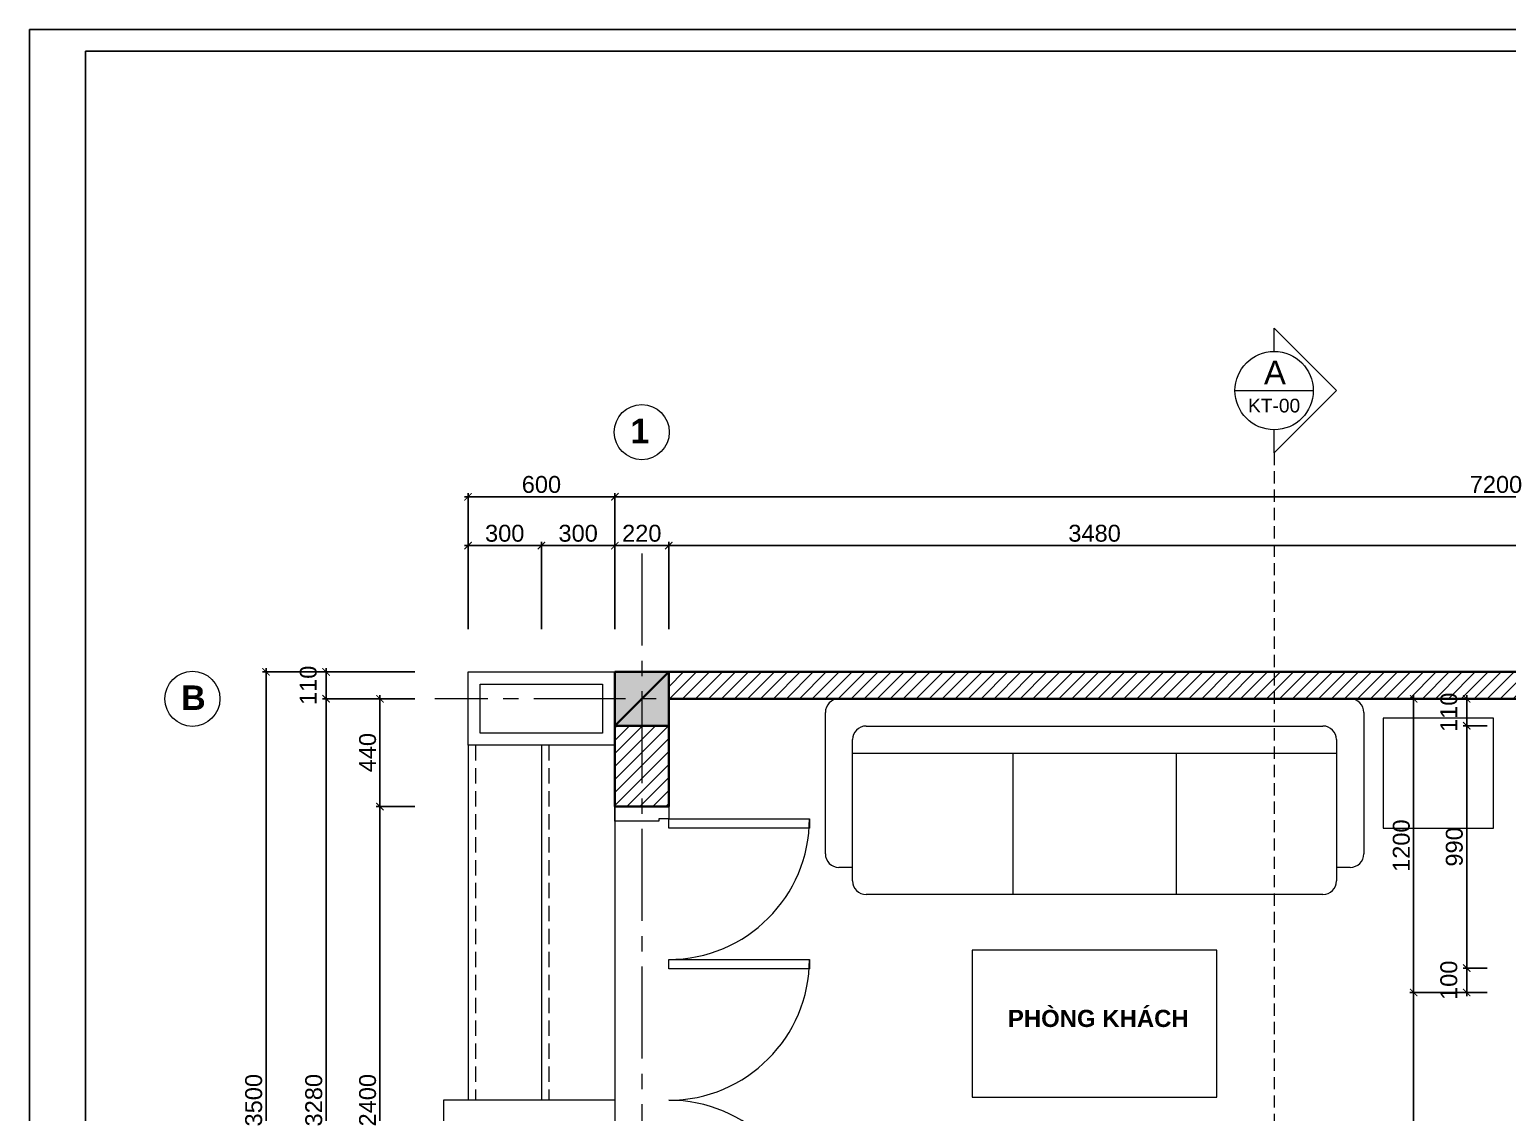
# Model space of a CAD drawing. Header units: millimetres. Extents: x 522695 to 636011, y 461124 to 505319.
# Drawn here: x 522695 to 528734, y 500895 to 505319 of the extents above; entities that cross this region are included whole.
import ezdxf
from ezdxf.enums import TextEntityAlignment as Align

# ---------------------------------------------------------------- set-up
doc = ezdxf.new("R2010")
doc.units = ezdxf.units.MM
doc.header["$LTSCALE"] = 500
doc.header["$MEASUREMENT"] = 0
doc.linetypes.add('CENTER2', pattern=[1.125, 0.75, -0.125, 0.125, -0.125])
doc.linetypes.add('DASHED2', pattern=[0.375, 0.25, -0.125])
doc.layers.get('0').update_dxf_attribs({"linetype": 'CONTINUOUS'})
doc.layers.get('DEFPOINTS').update_dxf_attribs({"color": 250, "linetype": 'CONTINUOUS'})
for name, color, linetype, lineweight in [('DH_CAT', 3, 'CONTINUOUS', 35), ('DH_HATCH', 250, 'CONTINUOUS', 5), ('DH_KHUAT', 149, 'DASHED2', 9), ('DH_KTHUOC', 8, 'CONTINUOUS', 5), ('DH_NOITHAT', 252, 'CONTINUOUS', 9), ('DH_TEXT', 4, 'CONTINUOUS', 13), ('DH_THAY', 4, 'CONTINUOUS', 13), ('DH_TRUC', 251, 'CENTER2', 5)]:
    doc.layers.add(name, color=color, linetype=linetype, lineweight=lineweight)
doc.layers.add('IN', color=5, linetype='CONTINUOUS')
doc.styles.add('arial', font='arial.ttf')
doc.styles.add('DH_ARIAL_B', font='arialbd.ttf')
doc.styles.add('DH_KITHUOC', font='arial.ttf')
doc.dimstyles.new('DH_100s', dxfattribs={"dimtxt": 230, "dimasz": 100, "dimexe": 50, "dimexo": 0, "dimgap": 50, "dimtad": 1, "dimdec": 0, "dimzin": 0, "dimdsep": 46, "dimtxsty": 'DH_KITHUOC', "dimblk1": 'ARCHTICK', "dimblk2": 'ARCHTICK', "dimsah": 1, "dimcen": 90, "dimdle": 50, "dimclrd": 8, "dimclre": 8, "dimclrt": 4, "dimadec": 0, "dimazin": 0, "dimtfac": 100, "dimtdec": 0, "dimtofl": 0, "dimtmove": 2, "dimatfit": 3, "dimldrblk": 'ARCHTICK', "dimfxl": 1, "dimtolj": 2, "dimtzin": 0, "dimarcsym": 0})

# ---------------------------------------------------------------- blocks, each defined once
blk = doc.blocks.new('sofa 2200')
for p, q in [((-2072.5, 150.6), (-2072.5, 728)), ((-2016.9, 783.7), (71.9, 783.7)), ((127.5, 728), (127.5, 150.6)), ((-1905.6, 672.4), (-39.3, 672.4)), ((-1961.2, 39.3), (-1961.2, 616.8)), ((16.3, 616.8), (16.3, 39.3)), ((-1961.2, 561.2), (16.3, 561.2)), ((-1306.2, 561.2), (-1306.2, -16.3)), ((-638.7, 561.2), (-638.7, -16.3)), ((-1961.2, 95), (-2016.9, 95)), ((71.9, 95), (16.3, 95)), ((-39.3, -16.3), (-1905.6, -16.3))]:
    blk.add_line(p, q)
for centre, start, end in [((-2016.9, 728), 90, 180), ((71.9, 728), 0, 90), ((-1905.6, 616.8), 90, 180), ((-39.3, 616.8), 0, 90), ((-2016.9, 150.6), 180, 270), ((71.9, 150.6), 270, 0), ((-1905.6, 39.3), 180, 270), ((-39.3, 39.3), 270, 0)]:
    blk.add_arc(centre, 55.6, start, end)
blk = doc.blocks.new('cot220')
at = {"layer": 'DH_HATCH'}
blk.add_hatch(color=256, dxfattribs=at).paths.add_polyline_path([(-110, -110), (110, -110), (110, 110), (-110, 110)])
at = {"layer": 'DH_CAT'}
blk.add_lwpolyline([(-110, -110), (110, -110), (110, 110), (-110, 110)], close=True, dxfattribs=at)
blk.add_lwpolyline([(110, 110), (-110, -110)], dxfattribs=at)
blk = doc.blocks.new('*U27')
for points in [[(50, 140), (50, 715), (88.3, 715), (88.3, 140)], [(625, 140), (625, 715), (663.3, 715), (663.3, 140)], [(1775, 140), (1775, 715), (1736.7, 715), (1736.7, 140)], [(2350, 140), (2350, 715), (2311.7, 715), (2311.7, 140)], [(50, 100), (60, 100), (60, -80), (0, -80), (0, 140), (50, 140)], [(2350, 100), (2340, 100), (2340, -80), (2400, -80), (2400, 140), (2350, 140)]]:
    blk.add_lwpolyline(points, close=True)
at = {"color": 8}
for centre, start, end in [((50, 140), 0, 90), ((625, 140), 0, 90), ((1775, 140), 90, 180), ((2350, 140), 90, 180)]:
    blk.add_arc(centre, 575, start, end, dxfattribs=at)
blk = doc.blocks.new('KHUNGTEN_A3')
at = {"color": 3}
blk.add_lwpolyline([(0, 14850), (21000, 14850), (21000, 0), (0, 0)], close=True, dxfattribs=at)
blk.add_lwpolyline([(380, 14704), (20854, 14704), (20854, 146), (380, 146)], close=True)
blk = doc.blocks.new('_ARCHTICK')
at = {"color": 0, "linetype": 'ByBlock', "const_width": 0.15}
blk.add_lwpolyline([(-0.5, -0.5), (0.5, 0.5)], dxfattribs=at)
blk = doc.blocks.new('*D29')
at = {"layer": 'DEFPOINTS', "color": 0, "transparency": 16777216}
for p in [(524786.9, 503210.7), (524486.9, 502870), (524786.9, 502870)]:
    blk.add_point(p, dxfattribs=at)
at = {"layer": 'DH_KTHUOC', "color": 8, "lineweight": -2, "transparency": 16777216}
for p, q in [((524471.9, 503210.7), (524801.9, 503210.7)), ((524486.9, 502870), (524486.9, 503225.7)), ((524786.9, 502870), (524786.9, 503225.7))]:
    blk.add_line(p, q, dxfattribs=at)
at = {"layer": 'DH_KTHUOC', "color": 8, "lineweight": -2, "transparency": 16777216, "xscale": 30, "yscale": 30, "zscale": 30, "rotation": 180}
blk.add_blockref('_ARCHTICK', (524486.9, 503210.7), dxfattribs=at)
at = {"layer": 'DH_KTHUOC', "color": 8, "lineweight": -2, "transparency": 16777216, "xscale": 30, "yscale": 30, "zscale": 30}
blk.add_blockref('_ARCHTICK', (524786.9, 503210.7), dxfattribs=at)
at = {"layer": 'DH_KTHUOC', "color": 4, "transparency": 16777216, "insert": (524636.9, 503260.9), "char_height": 69, "attachment_point": 5, "style": 'DH_KITHUOC'}
blk.add_mtext('\\A2;300', dxfattribs=at)
blk = doc.blocks.new('*D30')
at = {"layer": 'DEFPOINTS', "color": 0, "transparency": 16777216}
for p in [(525086.9, 503210.7), (524786.9, 502870), (525086.9, 502870)]:
    blk.add_point(p, dxfattribs=at)
at = {"layer": 'DH_KTHUOC', "color": 8, "lineweight": -2, "transparency": 16777216}
for p, q in [((524771.9, 503210.7), (525101.9, 503210.7)), ((524786.9, 502870), (524786.9, 503225.7)), ((525086.9, 502870), (525086.9, 503225.7))]:
    blk.add_line(p, q, dxfattribs=at)
at = {"layer": 'DH_KTHUOC', "color": 8, "lineweight": -2, "transparency": 16777216, "xscale": 30, "yscale": 30, "zscale": 30, "rotation": 180}
blk.add_blockref('_ARCHTICK', (524786.9, 503210.7), dxfattribs=at)
at = {"layer": 'DH_KTHUOC', "color": 8, "lineweight": -2, "transparency": 16777216, "xscale": 30, "yscale": 30, "zscale": 30}
blk.add_blockref('_ARCHTICK', (525086.9, 503210.7), dxfattribs=at)
at = {"layer": 'DH_KTHUOC', "color": 4, "transparency": 16777216, "insert": (524936.9, 503260.9), "char_height": 69, "attachment_point": 5, "style": 'DH_KITHUOC'}
blk.add_mtext('\\A2;300', dxfattribs=at)
blk = doc.blocks.new('*D31')
at = {"layer": 'DEFPOINTS', "color": 0, "transparency": 16777216}
for p in [(525306.9, 503210.7), (525086.9, 502870), (525306.9, 502870)]:
    blk.add_point(p, dxfattribs=at)
at = {"layer": 'DH_KTHUOC', "color": 8, "lineweight": -2, "transparency": 16777216}
for p, q in [((525071.9, 503210.7), (525321.9, 503210.7)), ((525086.9, 502870), (525086.9, 503225.7)), ((525306.9, 502870), (525306.9, 503225.7))]:
    blk.add_line(p, q, dxfattribs=at)
at = {"layer": 'DH_KTHUOC', "color": 8, "lineweight": -2, "transparency": 16777216, "xscale": 30, "yscale": 30, "zscale": 30, "rotation": 180}
blk.add_blockref('_ARCHTICK', (525086.9, 503210.7), dxfattribs=at)
at = {"layer": 'DH_KTHUOC', "color": 8, "lineweight": -2, "transparency": 16777216, "xscale": 30, "yscale": 30, "zscale": 30}
blk.add_blockref('_ARCHTICK', (525306.9, 503210.7), dxfattribs=at)
at = {"layer": 'DH_KTHUOC', "color": 4, "transparency": 16777216, "insert": (525196.9, 503260.9), "char_height": 69, "attachment_point": 5, "style": 'DH_KITHUOC'}
blk.add_mtext('\\A2;220', dxfattribs=at)
blk = doc.blocks.new('*D32')
at = {"layer": 'DEFPOINTS', "color": 0, "transparency": 16777216}
for p in [(528786.9, 503210.7), (525306.9, 502870), (528786.9, 502870)]:
    blk.add_point(p, dxfattribs=at)
at = {"layer": 'DH_KTHUOC', "color": 8, "lineweight": -2, "transparency": 16777216}
for p, q in [((525291.9, 503210.7), (528801.9, 503210.7)), ((525306.9, 502870), (525306.9, 503225.7)), ((528786.9, 502870), (528786.9, 503225.7))]:
    blk.add_line(p, q, dxfattribs=at)
at = {"layer": 'DH_KTHUOC', "color": 8, "lineweight": -2, "transparency": 16777216, "xscale": 30, "yscale": 30, "zscale": 30, "rotation": 180}
blk.add_blockref('_ARCHTICK', (525306.9, 503210.7), dxfattribs=at)
at = {"layer": 'DH_KTHUOC', "color": 8, "lineweight": -2, "transparency": 16777216, "xscale": 30, "yscale": 30, "zscale": 30}
blk.add_blockref('_ARCHTICK', (528786.9, 503210.7), dxfattribs=at)
at = {"layer": 'DH_KTHUOC', "color": 4, "transparency": 16777216, "insert": (527046.9, 503260.9), "char_height": 69, "attachment_point": 5, "style": 'DH_KITHUOC'}
blk.add_mtext('\\A2;3480', dxfattribs=at)
blk = doc.blocks.new('*D36')
at = {"layer": 'DEFPOINTS', "color": 0, "transparency": 16777216}
for p in [(525086.9, 503410.1), (524486.9, 502870), (525086.9, 502870)]:
    blk.add_point(p, dxfattribs=at)
at = {"layer": 'DH_KTHUOC', "color": 8, "lineweight": -2, "transparency": 16777216}
for p, q in [((524486.9, 502870), (524486.9, 503425.1)), ((525086.9, 502870), (525086.9, 503425.1)), ((524471.9, 503410.1), (525101.9, 503410.1))]:
    blk.add_line(p, q, dxfattribs=at)
at = {"layer": 'DH_KTHUOC', "color": 8, "lineweight": -2, "transparency": 16777216, "xscale": 30, "yscale": 30, "zscale": 30, "rotation": 180}
blk.add_blockref('_ARCHTICK', (524486.9, 503410.1), dxfattribs=at)
at = {"layer": 'DH_KTHUOC', "color": 8, "lineweight": -2, "transparency": 16777216, "xscale": 30, "yscale": 30, "zscale": 30}
blk.add_blockref('_ARCHTICK', (525086.9, 503410.1), dxfattribs=at)
at = {"layer": 'DH_KTHUOC', "color": 4, "transparency": 16777216, "insert": (524786.9, 503460.4), "char_height": 69, "attachment_point": 5, "style": 'DH_KITHUOC'}
blk.add_mtext('\\A2;600', dxfattribs=at)
blk = doc.blocks.new('*D37')
at = {"layer": 'DEFPOINTS', "color": 0, "transparency": 16777216}
for p in [(532286.9, 503410.1), (525086.9, 502870), (532286.9, 502870)]:
    blk.add_point(p, dxfattribs=at)
at = {"layer": 'DH_KTHUOC', "color": 8, "lineweight": -2, "transparency": 16777216}
for p, q in [((525086.9, 502870), (525086.9, 503425.1)), ((532286.9, 502870), (532286.9, 503425.1)), ((525071.9, 503410.1), (532301.9, 503410.1))]:
    blk.add_line(p, q, dxfattribs=at)
at = {"layer": 'DH_KTHUOC', "color": 8, "lineweight": -2, "transparency": 16777216, "xscale": 30, "yscale": 30, "zscale": 30, "rotation": 180}
blk.add_blockref('_ARCHTICK', (525086.9, 503410.1), dxfattribs=at)
at = {"layer": 'DH_KTHUOC', "color": 8, "lineweight": -2, "transparency": 16777216, "xscale": 30, "yscale": 30, "zscale": 30}
blk.add_blockref('_ARCHTICK', (532286.9, 503410.1), dxfattribs=at)
at = {"layer": 'DH_KTHUOC', "color": 4, "transparency": 16777216, "insert": (528686.9, 503460.4), "char_height": 69, "attachment_point": 5, "style": 'DH_KITHUOC'}
blk.add_mtext('\\A2;7200', dxfattribs=at)
blk = doc.blocks.new('*D41')
at = {"layer": 'DEFPOINTS', "color": 0, "transparency": 16777216}
for p in [(524269.9, 502694.9), (523907.1, 502584.9), (524269.9, 502584.9)]:
    blk.add_point(p, dxfattribs=at)
at = {"layer": 'DH_KTHUOC', "color": 8, "lineweight": -2, "transparency": 16777216}
for p, q in [((524269.9, 502694.9), (523892.1, 502694.9)), ((523907.1, 502709.9), (523907.1, 502569.9)), ((524269.9, 502584.9), (523892.1, 502584.9))]:
    blk.add_line(p, q, dxfattribs=at)
at = {"layer": 'DH_KTHUOC', "color": 8, "lineweight": -2, "transparency": 16777216, "xscale": 30, "yscale": 30, "zscale": 30}
for p, rotation in [((523907.1, 502694.9), 90), ((523907.1, 502584.9), 270)]:
    blk.add_blockref('_ARCHTICK', p, dxfattribs=dict(at, rotation=rotation))
at = {"layer": 'DH_KTHUOC', "color": 4, "transparency": 16777216, "insert": (523834.4, 502639.9), "char_height": 69, "attachment_point": 5, "rotation": 90, "style": 'DH_KITHUOC'}
blk.add_mtext('\\A2;110', dxfattribs=at)
blk = doc.blocks.new('*D42')
at = {"layer": 'DEFPOINTS', "color": 0, "transparency": 16777216}
for p in [(524269.9, 502584.9), (524127.1, 502144.9), (524269.9, 502144.9)]:
    blk.add_point(p, dxfattribs=at)
at = {"layer": 'DH_KTHUOC', "color": 8, "lineweight": -2, "transparency": 16777216}
for p, q in [((524269.9, 502584.9), (524112.1, 502584.9)), ((524127.1, 502599.9), (524127.1, 502129.9)), ((524269.9, 502144.9), (524112.1, 502144.9))]:
    blk.add_line(p, q, dxfattribs=at)
at = {"layer": 'DH_KTHUOC', "color": 8, "lineweight": -2, "transparency": 16777216, "xscale": 30, "yscale": 30, "zscale": 30}
for p, rotation in [((524127.1, 502584.9), 90), ((524127.1, 502144.9), 270)]:
    blk.add_blockref('_ARCHTICK', p, dxfattribs=dict(at, rotation=rotation))
at = {"layer": 'DH_KTHUOC', "color": 4, "transparency": 16777216, "insert": (524076.9, 502364.9), "char_height": 69, "attachment_point": 5, "rotation": 90, "style": 'DH_KITHUOC'}
blk.add_mtext('\\A2;440', dxfattribs=at)
blk = doc.blocks.new('*D43')
at = {"layer": 'DEFPOINTS', "color": 0, "transparency": 16777216}
for p in [(524269.9, 502584.9), (523907.1, 499304.9), (524269.9, 499304.9)]:
    blk.add_point(p, dxfattribs=at)
at = {"layer": 'DH_KTHUOC', "color": 8, "lineweight": -2, "transparency": 16777216}
for p, q in [((524269.9, 502584.9), (523892.1, 502584.9)), ((523907.1, 502599.9), (523907.1, 499289.9)), ((524269.9, 499304.9), (523892.1, 499304.9))]:
    blk.add_line(p, q, dxfattribs=at)
at = {"layer": 'DH_KTHUOC', "color": 8, "lineweight": -2, "transparency": 16777216, "xscale": 30, "yscale": 30, "zscale": 30}
for p, rotation in [((523907.1, 502584.9), 90), ((523907.1, 499304.9), 270)]:
    blk.add_blockref('_ARCHTICK', p, dxfattribs=dict(at, rotation=rotation))
at = {"layer": 'DH_KTHUOC', "color": 4, "transparency": 16777216, "insert": (523856.9, 500944.9), "char_height": 69, "attachment_point": 5, "rotation": 90, "style": 'DH_KITHUOC'}
blk.add_mtext('\\A2;3280', dxfattribs=at)
blk = doc.blocks.new('*D46')
at = {"layer": 'DEFPOINTS', "color": 0, "transparency": 16777216}
for p in [(524269.9, 502694.9), (523661.6, 499194.9), (524269.9, 499194.9)]:
    blk.add_point(p, dxfattribs=at)
at = {"layer": 'DH_KTHUOC', "color": 8, "lineweight": -2, "transparency": 16777216}
for p, q in [((524269.9, 502694.9), (523646.6, 502694.9)), ((523661.6, 502709.9), (523661.6, 499179.9)), ((524269.9, 499194.9), (523646.6, 499194.9))]:
    blk.add_line(p, q, dxfattribs=at)
at = {"layer": 'DH_KTHUOC', "color": 8, "lineweight": -2, "transparency": 16777216, "xscale": 30, "yscale": 30, "zscale": 30}
for p, rotation in [((523661.6, 502694.9), 90), ((523661.6, 499194.9), 270)]:
    blk.add_blockref('_ARCHTICK', p, dxfattribs=dict(at, rotation=rotation))
at = {"layer": 'DH_KTHUOC', "color": 4, "transparency": 16777216, "insert": (523611.4, 500944.9), "char_height": 69, "attachment_point": 5, "rotation": 90, "style": 'DH_KITHUOC'}
blk.add_mtext('\\A2;3500', dxfattribs=at)
blk = doc.blocks.new('*D47')
at = {"layer": 'DEFPOINTS', "color": 0, "transparency": 16777216}
for p in [(528650.5, 502584.9), (528567.3, 502474.9), (528650.5, 502474.9)]:
    blk.add_point(p, dxfattribs=at)
at = {"layer": 'DH_KTHUOC', "color": 8, "lineweight": -2, "transparency": 16777216}
for p, q in [((528650.5, 502584.9), (528552.3, 502584.9)), ((528567.3, 502599.9), (528567.3, 502459.9)), ((528650.5, 502474.9), (528552.3, 502474.9))]:
    blk.add_line(p, q, dxfattribs=at)
at = {"layer": 'DH_KTHUOC', "color": 8, "lineweight": -2, "transparency": 16777216, "xscale": 30, "yscale": 30, "zscale": 30}
for p, rotation in [((528567.3, 502584.9), 90), ((528567.3, 502474.9), 270)]:
    blk.add_blockref('_ARCHTICK', p, dxfattribs=dict(at, rotation=rotation))
at = {"layer": 'DH_KTHUOC', "color": 4, "transparency": 16777216, "insert": (528494.5, 502529.9), "char_height": 69, "attachment_point": 5, "rotation": 90, "style": 'DH_KITHUOC'}
blk.add_mtext('\\A2;110', dxfattribs=at)
blk = doc.blocks.new('*D48')
at = {"layer": 'DEFPOINTS', "color": 0, "transparency": 16777216}
for p in [(528650.5, 502474.9), (528567.3, 501484.9), (528650.5, 501484.9)]:
    blk.add_point(p, dxfattribs=at)
at = {"layer": 'DH_KTHUOC', "color": 8, "lineweight": -2, "transparency": 16777216}
for p, q in [((528650.5, 502474.9), (528552.3, 502474.9)), ((528567.3, 502489.9), (528567.3, 501469.9)), ((528650.5, 501484.9), (528552.3, 501484.9))]:
    blk.add_line(p, q, dxfattribs=at)
at = {"layer": 'DH_KTHUOC', "color": 8, "lineweight": -2, "transparency": 16777216, "xscale": 30, "yscale": 30, "zscale": 30}
for p, rotation in [((528567.3, 502474.9), 90), ((528567.3, 501484.9), 270)]:
    blk.add_blockref('_ARCHTICK', p, dxfattribs=dict(at, rotation=rotation))
at = {"layer": 'DH_KTHUOC', "color": 4, "transparency": 16777216, "insert": (528517, 501979.9), "char_height": 69, "attachment_point": 5, "rotation": 90, "style": 'DH_KITHUOC'}
blk.add_mtext('\\A2;990', dxfattribs=at)
blk = doc.blocks.new('*D49')
at = {"layer": 'DEFPOINTS', "color": 0, "transparency": 16777216}
for p in [(528650.5, 501484.9), (528567.3, 501384.9), (528650.5, 501384.9)]:
    blk.add_point(p, dxfattribs=at)
at = {"layer": 'DH_KTHUOC', "color": 8, "lineweight": -2, "transparency": 16777216}
for p, q in [((528567.3, 501499.9), (528567.3, 501369.9)), ((528650.5, 501484.9), (528552.3, 501484.9)), ((528650.5, 501384.9), (528552.3, 501384.9))]:
    blk.add_line(p, q, dxfattribs=at)
at = {"layer": 'DH_KTHUOC', "color": 8, "lineweight": -2, "transparency": 16777216, "xscale": 30, "yscale": 30, "zscale": 30}
for p, rotation in [((528567.3, 501484.9), 90), ((528567.3, 501384.9), 270)]:
    blk.add_blockref('_ARCHTICK', p, dxfattribs=dict(at, rotation=rotation))
at = {"layer": 'DH_KTHUOC', "color": 4, "transparency": 16777216, "insert": (528494.5, 501434.9), "char_height": 69, "attachment_point": 5, "rotation": 90, "style": 'DH_KITHUOC'}
blk.add_mtext('\\A2;100', dxfattribs=at)
blk = doc.blocks.new('*D50')
at = {"layer": 'DEFPOINTS', "color": 0, "transparency": 16777216}
for p in [(528650.5, 501384.9), (528350.6, 499914.9), (528650.5, 499914.9)]:
    blk.add_point(p, dxfattribs=at)
at = {"layer": 'DH_KTHUOC', "color": 8, "lineweight": -2, "transparency": 16777216}
for p, q in [((528650.5, 501384.9), (528335.6, 501384.9)), ((528350.6, 501399.9), (528350.6, 499899.9)), ((528650.5, 499914.9), (528335.6, 499914.9))]:
    blk.add_line(p, q, dxfattribs=at)
at = {"layer": 'DH_KTHUOC', "color": 8, "lineweight": -2, "transparency": 16777216, "xscale": 30, "yscale": 30, "zscale": 30}
for p, rotation in [((528350.6, 501384.9), 90), ((528350.6, 499914.9), 270)]:
    blk.add_blockref('_ARCHTICK', p, dxfattribs=dict(at, rotation=rotation))
at = {"layer": 'DH_KTHUOC', "color": 4, "transparency": 16777216, "insert": (528300.4, 500649.9), "char_height": 69, "attachment_point": 5, "rotation": 90, "style": 'DH_KITHUOC'}
blk.add_mtext('\\A2;1470', dxfattribs=at)
blk = doc.blocks.new('*D53')
at = {"layer": 'DEFPOINTS', "color": 0, "transparency": 16777216}
for p in [(528650.5, 502584.9), (528350.6, 501384.9), (528650.5, 501384.9)]:
    blk.add_point(p, dxfattribs=at)
at = {"layer": 'DH_KTHUOC', "color": 8, "lineweight": -2, "transparency": 16777216}
for p, q in [((528650.5, 502584.9), (528335.6, 502584.9)), ((528350.6, 502599.9), (528350.6, 501369.9)), ((528650.5, 501384.9), (528335.6, 501384.9))]:
    blk.add_line(p, q, dxfattribs=at)
at = {"layer": 'DH_KTHUOC', "color": 8, "lineweight": -2, "transparency": 16777216, "xscale": 30, "yscale": 30, "zscale": 30}
for p, rotation in [((528350.6, 502584.9), 90), ((528350.6, 501384.9), 270)]:
    blk.add_blockref('_ARCHTICK', p, dxfattribs=dict(at, rotation=rotation))
at = {"layer": 'DH_KTHUOC', "color": 4, "transparency": 16777216, "insert": (528300.4, 501984.9), "char_height": 69, "attachment_point": 5, "rotation": 90, "style": 'DH_KITHUOC'}
blk.add_mtext('\\A2;1200', dxfattribs=at)
blk = doc.blocks.new('*D84')
at = {"layer": 'DEFPOINTS', "color": 0, "transparency": 16777216}
for p in [(524269.9, 502144.9), (524127.1, 499744.9), (524269.9, 499744.9)]:
    blk.add_point(p, dxfattribs=at)
at = {"layer": 'DH_KTHUOC', "color": 8, "lineweight": -2, "transparency": 16777216}
for p, q in [((524127.1, 502159.9), (524127.1, 499729.9)), ((524269.9, 502144.9), (524112.1, 502144.9)), ((524269.9, 499744.9), (524112.1, 499744.9))]:
    blk.add_line(p, q, dxfattribs=at)
at = {"layer": 'DH_KTHUOC', "color": 8, "lineweight": -2, "transparency": 16777216, "xscale": 30, "yscale": 30, "zscale": 30}
for p, rotation in [((524127.1, 502144.9), 90), ((524127.1, 499744.9), 270)]:
    blk.add_blockref('_ARCHTICK', p, dxfattribs=dict(at, rotation=rotation))
at = {"layer": 'DH_KTHUOC', "color": 4, "transparency": 16777216, "insert": (524076.9, 500944.9), "char_height": 69, "attachment_point": 5, "rotation": 90, "style": 'DH_KITHUOC'}
blk.add_mtext('\\A2;2400', dxfattribs=at)
blk = doc.blocks.new('*U211')
at = {"color": 8}
for points in [[(0, 518.2), (0, 636.4), (318.2, 318.2), (0, 0), (0, 118.2)], [(-200, 318.2), (200, 318.2)], [(0, -7111.6), (0, -6993.4), (318.2, -7311.6), (0, -7629.8), (0, -7511.6)], [(-200, -7311.6), (200, -7311.6)]]:
    blk.add_lwpolyline(points, dxfattribs=at)
for centre in [(0, 318.2), (0, -7311.6)]:
    blk.add_circle(centre, 200, dxfattribs=at)
at = {"layer": 'DH_KHUAT', "color": 250, "linetype": 'DASHED2', "ltscale": 0.5}
blk.add_lwpolyline([(0, 0), (0, -7111.6)], dxfattribs=at)
at = {"style": 'arial'}
for p in [(4.1, 410.9), (4.1, -7218.9)]:
    blk.add_text('A', height=120, dxfattribs=at).set_placement(p, align=Align.MIDDLE_CENTER)
for p in [(0, 185.6), (0, -7444.2)]:
    blk.add_attdef('KYHIEU', text='', height=70, dxfattribs=at).set_placement(p, align=Align.BOTTOM_CENTER)

msp = doc.modelspace()

# ---------------------------------------------------------------- hatches: boundary and pattern name
at = {"layer": 'DH_HATCH'}
h = msp.add_hatch(dxfattribs=at)
h.set_pattern_fill('ANSI31', color=256, scale=300, style=0)
h.set_pattern_definition([(45, (469463.38, 499081.503), (-26.516504, 26.516504), [])])
h.paths.add_polyline_path([(525306.9, 502474.9), (525086.9, 502474.9), (525086.9, 502144.9), (525306.9, 502144.9)])
h.paths.add_polyline_path([(528786.9, 502694.9), (525306.9, 502694.9), (525306.9, 502584.9), (528786.9, 502584.9)])
h.paths.add_polyline_path([(525306.9, 499744.9), (525086.9, 499744.9), (525086.9, 499414.9), (525306.9, 499414.9)])
h.paths.add_polyline_path([(528786.9, 499304.9), (525306.9, 499304.9), (525306.9, 499194.9), (528786.9, 499194.9)])
h.paths.add_polyline_path([(532066.9, 499304.9), (531646.9, 499304.9), (531646.9, 499504.9), (532066.9, 499504.9), (532066.9, 499414.9), (532286.9, 499414.9), (532286.9, 502474.9), (532176.9, 502474.9), (532176.9, 499574.9), (531576.9, 499574.9), (531576.9, 499304.9), (529006.9, 499304.9), (529006.9, 499194.9), (532066.9, 499194.9)])
h.paths.add_polyline_path([(532176.9, 501804.9), (532126.9, 501804.9), (532126.9, 501734.9), (532176.9, 501734.9)], flags=17)
h.paths.add_polyline_path([(529006.9, 502584.9), (532066.9, 502584.9), (532066.9, 502694.9), (529006.9, 502694.9)])
h.paths.add_polyline_path([(530506.9, 502584.9), (530576.9, 502584.9), (530576.9, 501804.9), (530506.9, 501804.9)])
h.paths.add_polyline_path([(530006.9, 501734.9), (530006.9, 501798.6), (529970.3, 501734.9)])
h.paths.add_polyline_path([(530506.9, 501804.9), (530506.9, 501734.9), (531426.9, 501734.9), (531426.9, 501804.9)])

# ---------------------------------------------------------------- linework, layer by layer
at = {"layer": 'DH_CAT'}
for points in [[(525086.9, 502144.9), (525086.9, 502694.9), (532286.9, 502694.9), (532286.9, 499194.9), (525086.9, 499194.9), (525086.9, 499744.9)], [(531426.9, 501734.9), (530506.9, 501734.9), (530506.9, 502584.9), (525306.9, 502584.9), (525306.9, 502144.9)], [(525086.9, 502144.9), (525306.9, 502144.9)]]:
    msp.add_lwpolyline(points, dxfattribs=at)
at = {"layer": 'DH_KHUAT', "ltscale": 0.5}
for points in [[(524516.9, 502394.9), (524516.9, 500944.9)], [(524816.9, 502394.9), (524816.9, 500944.9)]]:
    msp.add_lwpolyline(points, dxfattribs=at)
at = {"layer": 'DH_NOITHAT'}
for points in [[(528226.4, 502055.9), (528676.4, 502055.9), (528676.4, 502505.9), (528226.4, 502505.9)], [(526546.9, 500957.9), (527546.9, 500957.9), (527546.9, 501557.9), (526546.9, 501557.9)]]:
    msp.add_lwpolyline(points, close=True, dxfattribs=at)
at = {"layer": 'DH_THAY'}
for points in [[(525086.9, 502394.9), (524486.9, 502394.9), (524486.9, 502694.9), (525086.9, 502694.9)], [(524486.9, 502394.9), (524486.9, 502394.9), (524486.9, 500944.9)], [(524786.9, 502394.9), (524786.9, 502394.9), (524786.9, 500944.9)], [(525086.9, 502144.9), (525086.9, 499744.9)], [(525086.9, 500944.9), (524386.9, 500944.9)], [(524386.9, 500944.9), (524386.9, 500444.9)]]:
    msp.add_lwpolyline(points, dxfattribs=at)
msp.add_lwpolyline([(525036.9, 502444.9), (524536.9, 502444.9), (524536.9, 502644.9), (525036.9, 502644.9)], close=True, dxfattribs=at)
for centre in [(525196.9, 503674.5), (523360.8, 502584.9)]:
    msp.add_circle(centre, 112.5, dxfattribs=at)
at = {"layer": 'DH_TRUC'}
for p, q in [((525196.9, 503178.1), (525196.9, 498858.1)), ((532443.5, 502584.9), (524351.1, 502584.9))]:
    msp.add_line(p, q, dxfattribs=at)
at = {"layer": 'IN'}
msp.add_lwpolyline([(522695.5, 505319.3), (535295.5, 505319.3), (535295.5, 496409.3), (522695.5, 496409.3)], close=True, dxfattribs=at)

# ---------------------------------------------------------------- block references
at = {"xscale": 0.6000000000058208, "yscale": 0.6000000000058208, "zscale": 0.6000000000058208}
msp.add_blockref('KHUNGTEN_A3', (522695.5, 496409.3), dxfattribs=at)
at = {"layer": 'DH_CAT'}
msp.add_blockref('cot220', (525196.9, 502584.9), dxfattribs=at)
at = {"layer": 'DH_NOITHAT'}
msp.add_blockref('sofa 2200', (528019.4, 501801.3), dxfattribs=at)
at = {"layer": 'DH_NOITHAT', "rotation": 270}
msp.add_blockref('*U27', (525166.9, 502144.9), dxfattribs=at)
at = {"layer": 'DH_THAY'}
ref = msp.add_blockref('*U211', (527780.5, 503589.7), dxfattribs=dict(at, xscale=0.8000000000000114, yscale=0.8000000000000114, zscale=0.8000000000000114))
ref.add_attrib('KYHIEU', 'KT-00', dxfattribs={"layer": '0', "height": 56, "style": 'arial'}).set_placement((527780.5, 497634.4), align=Align.BOTTOM_CENTER)
ref.add_attrib('KYHIEU', 'KT-00', dxfattribs={"layer": '0', "height": 56, "style": 'arial'}).set_placement((527780.5, 503738.2), align=Align.BOTTOM_CENTER)

# ---------------------------------------------------------------- texts
at = {"layer": 'DH_TEXT', "style": 'DH_ARIAL_B'}
for s, p in [('1', (525150.3, 503629)), ('B', (523314.3, 502539.4))]:
    msp.add_text(s, height=100, dxfattribs=at).set_placement(p)
at = {"layer": 'DH_TEXT', "insert": (527062.1, 501278.6), "char_height": 70, "width": 1098.492, "attachment_point": 5, "style": 'DH_ARIAL_B'}
msp.add_mtext('PHÒNG KHÁCH', dxfattribs=at)

# ---------------------------------------------------------------- dimensions: what is measured, and where the dimension line sits
at = {"layer": 'DH_KTHUOC'}
for base, p1, p2, picture, middle in [((525086.9, 503410.1), (524486.9, 502870), (525086.9, 502870), '*D36', (524786.9, 503460.4)), ((532286.9, 503410.1), (525086.9, 502870), (532286.9, 502870), '*D37', (528686.9, 503460.4)), ((524786.9, 503210.7), (524486.9, 502870), (524786.9, 502870), '*D29', (524636.9, 503260.9)), ((525086.9, 503210.7), (524786.9, 502870), (525086.9, 502870), '*D30', (524936.9, 503260.9)), ((525306.9, 503210.7), (525086.9, 502870), (525306.9, 502870), '*D31', (525196.9, 503260.9)), ((528786.9, 503210.7), (525306.9, 502870), (528786.9, 502870), '*D32', (527046.9, 503260.9))]:
    dim = msp.add_linear_dim(base=base, p1=p1, p2=p2, dimstyle='DH_100s', override={"dimscale": 0.3, "dimarcsym": 2}, dxfattribs=at)
    dim.commit()
    dim.dimension.update_dxf_attribs({"geometry": picture, "text_midpoint": middle})
for base, p1, p2, picture, middle in [((523661.6, 499194.9), (524269.9, 502694.9), (524269.9, 499194.9), '*D46', (523611.4, 500944.9)), ((523907.1, 502584.9), (524269.9, 502694.9), (524269.9, 502584.9), '*D41', (523834.4, 502639.9)), ((523907.1, 499304.9), (524269.9, 502584.9), (524269.9, 499304.9), '*D43', (523856.9, 500944.9)), ((524127.1, 502144.9), (524269.9, 502584.9), (524269.9, 502144.9), '*D42', (524076.9, 502364.9)), ((528350.6, 501384.9), (528650.5, 502584.9), (528650.5, 501384.9), '*D53', (528300.4, 501984.9)), ((528567.3, 502474.9), (528650.5, 502584.9), (528650.5, 502474.9), '*D47', (528494.5, 502529.9)), ((528567.3, 501484.9), (528650.5, 502474.9), (528650.5, 501484.9), '*D48', (528517, 501979.9)), ((524127.1, 499744.9), (524269.9, 502144.9), (524269.9, 499744.9), '*D84', (524076.9, 500944.9)), ((528567.3, 501384.9), (528650.5, 501484.9), (528650.5, 501384.9), '*D49', (528494.5, 501434.9)), ((528350.6, 499914.9), (528650.5, 501384.9), (528650.5, 499914.9), '*D50', (528300.4, 500649.9))]:
    dim = msp.add_linear_dim(base=base, p1=p1, p2=p2, angle=90, dimstyle='DH_100s', override={"dimscale": 0.3, "dimarcsym": 2}, dxfattribs=at)
    dim.commit()
    dim.dimension.update_dxf_attribs({"geometry": picture, "text_midpoint": middle})

doc.saveas('drawing.dxf')
